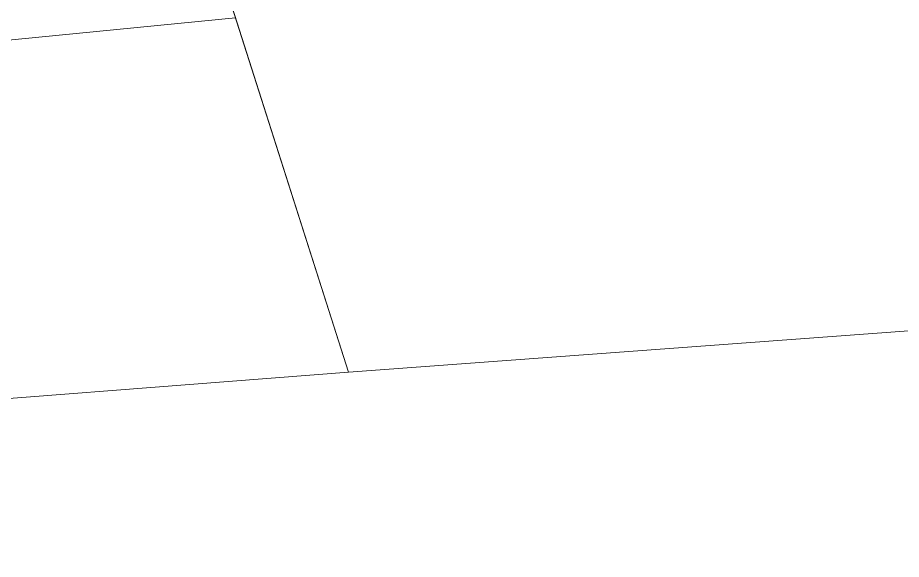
# Model space of a CAD drawing. Header units: centimetres. Extents: x 0.3 to 84.3, y 0.3 to 59.7.
# Drawn here: x 15.639 to 16.287, y 46.6 to 46.997 of the extents above; entities that cross this region are included whole.
import ezdxf

# ---------------------------------------------------------------- set-up
doc = ezdxf.new("R2010")
doc.units = ezdxf.units.CM
doc.linetypes.add('AUSGEZOGEN', pattern=[0])
doc.layers.add('Plankopf', color=7, linetype='AUSGEZOGEN', lineweight=25)

msp = doc.modelspace()

# ---------------------------------------------------------------- linework, layer by layer
at = {"layer": 'Plankopf', "color": 7, "linetype": 'AUSGEZOGEN', "lineweight": 13}
for p, q in [((15.8814, 46.73698), (15.76551, 47.10039)), ((14.7648, 46.89534), (15.79854, 46.99681))]:
    msp.add_line(p, q, dxfattribs=at)
for points in [[(18.5141, 46.93119), (15.8814, 46.73698), (14.80363, 50.11668), (17.2014, 50.15589), (17.46797, 50.16073), (18.47944, 50.17279), (18.7697, 50.14542), (19.03694, 50.07077), (19.40146, 49.88741), (19.66156, 49.68484), (19.89293, 49.38855), (20.07138, 49.04618), (20.16784, 48.64102), (20.13207, 48.28404), (20.0189, 48.06905), (19.77069, 47.82747), (18.9733, 47.37832), (18.74324, 47.23434), (18.55136, 47.04264), (18.5141, 46.93119)], [(14.7648, 50.11598), (14.80363, 50.11668), (15.8814, 46.73698), (15.50296, 46.70752), (14.7648, 46.65011)], [(18.5141, 46.93119), (15.8814, 46.73698), (15.50296, 46.70752), (14.7648, 46.65025)], [(15.51697, 46.59972), (15.50296, 46.70752), (15.8814, 46.73698), (18.5141, 46.93119), (18.48767, 46.70368), (18.48532, 46.59972)]]:
    msp.add_lwpolyline(points, dxfattribs=at)
at = {"layer": 'Plankopf', "color": 254, "linetype": 'AUSGEZOGEN', "lineweight": 13, "true_color": 0xe3e3e3}
for points in [[(18.84062, 47.29529), (18.74324, 47.23434), (18.55136, 47.04264), (18.5141, 46.93119), (15.8814, 46.73698), (15.50296, 46.70752), (14.7648, 46.65025)], [(14.7648, 46.65025), (15.50296, 46.70752), (15.8814, 46.73698), (18.5141, 46.93119), (18.48767, 46.70368), (18.48532, 46.59972)]]:
    msp.add_lwpolyline(points, dxfattribs=at)

doc.saveas('drawing.dxf')
